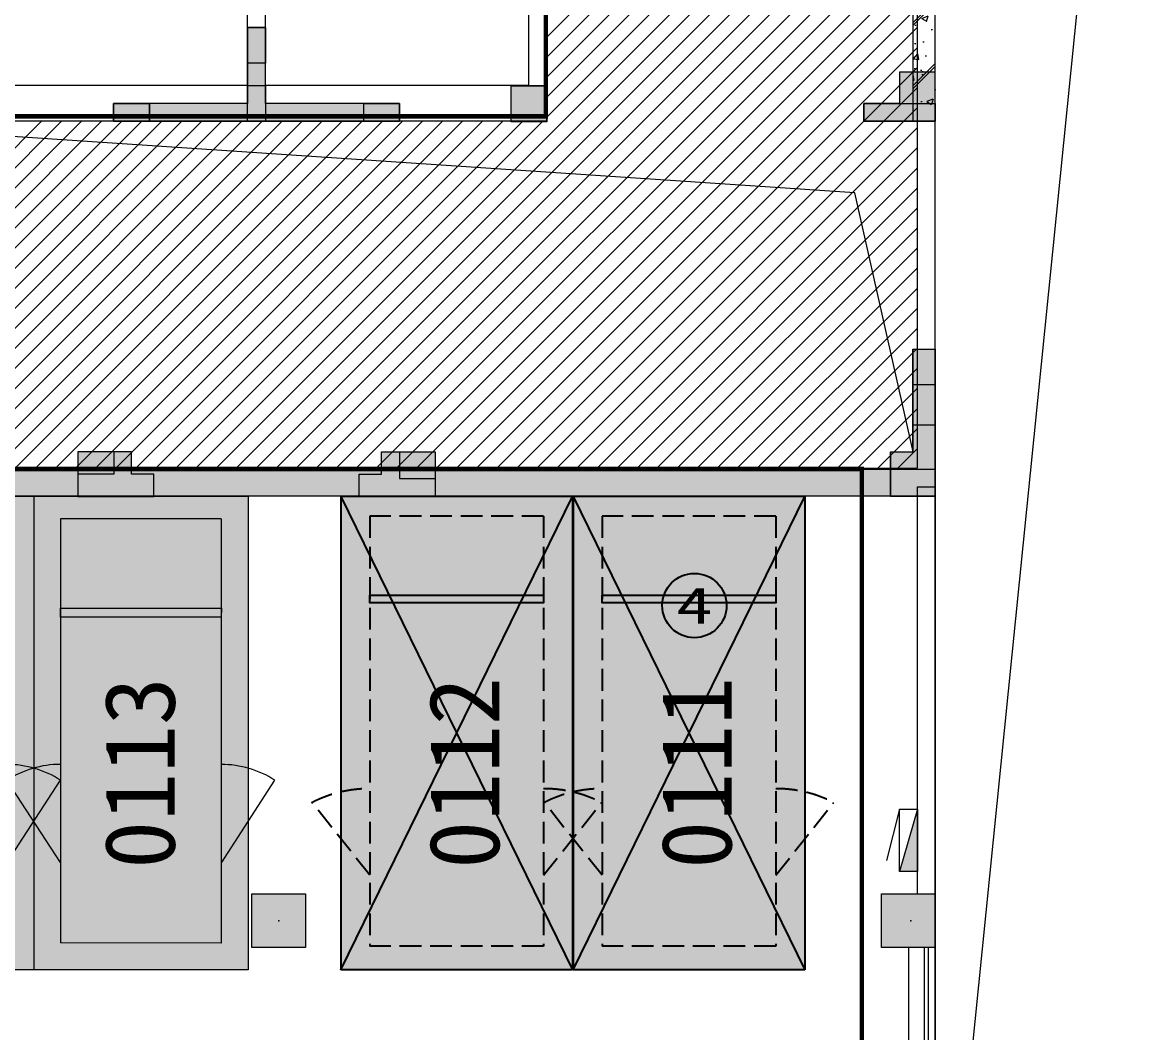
# Model space of a CAD drawing. Extents: x -264757 to 86229, y 4049843 to 4347093.
# Drawn here: x -35163 to -22761, y 4238703 to 4250017 of the extents above; entities that cross this region are included whole.
import ezdxf
from ezdxf.enums import TextEntityAlignment as Align

# ---------------------------------------------------------------- set-up
doc = ezdxf.new("R2010")
doc.units = 0
doc.header["$LTSCALE"] = 1000
doc.header["$MEASUREMENT"] = 0
doc.linetypes.add('AX-01DK-PB01$1$A-001-车位参照B1$0$A-001-车位参照B1$0$A-001-车位参照B1$0$A-H4-001-基本图形$0$A-001-车位B1$0$DASH', pattern=[0.35, 0.25, -0.1])
doc.linetypes.add('DASH', pattern=[0.35, 0.25, -0.1])
for name, color, linetype in [('不利因素4-紧邻行车坡道', 7, 'Continuous'), ('大车位', 7, 'Continuous'), ('普通车位', 7, 'Continuous')]:
    doc.layers.add(name, color=color, linetype=linetype)
doc.layers.add('无关图层', color=8, linetype='Continuous', lineweight=0)
doc.layers.add('车位归属楼栋范围线', color=7, linetype='Continuous', true_color=0x19e6c7)
doc.styles.add('AX-ACK-BIANH1$0$黑体', font='simhei.ttf')
doc.styles.add('黑体', font='simhei.ttf')

# ---------------------------------------------------------------- blocks, each defined once
blk = doc.blocks.new('A$C7e5eb487')
at = {"layer": '普通车位', "true_color": 0xf18f8e}
h = blk.add_hatch(color=11, dxfattribs=at)
h.dxf.hatch_style = 1
h.paths.add_polyline_path([(2400, 0), (2400, -5300), (0, -5300), (0, 0)])
blk = doc.blocks.new('普通车位')
at = {"layer": '无关图层'}
for p, q in [((-2.253, 3.186), (0.077, 3.764)), ((1.352, -1.38), (0.077, 3.764)), ((-1.889, 2.967), (-0.142, 3.4)), ((1.001, -1.21), (-0.142, 3.4)), ((-0.977, -1.958), (-2.253, 3.186)), ((-0.746, -1.643), (-1.889, 2.967)), ((-0.746, -1.643), (1.001, -1.21)), ((-0.977, -1.958), (1.352, -1.38))]:
    blk.add_line(p, q, dxfattribs=at)
for points in [[(0.074, 2.527), (0.879, 1.777)], [(-1.673, 2.094), (-2.033, 1.054)]]:
    blk.add_lwpolyline(points, dxfattribs=at)
blk.add_lwpolyline([(0.76, -0.239), (-0.987, -0.673), (-1.011, -0.575), (0.736, -0.142)], close=True, dxfattribs=at)
for centre, start, end in [((0.074, 2.527), 283.9287, 316.9845), ((-1.673, 2.094), 250.873, 283.9287)]:
    blk.add_arc(centre, 1.1, start, end, dxfattribs=at)
at = {"layer": '普通车位', "xscale": -0.0009999999999999812, "yscale": 0.0009999999999999812, "zscale": 0.0009999999999999812, "rotation": 13.92873520577783}
blk.add_blockref('A$C7e5eb487', (0.077, 3.764), dxfattribs=at)
blk = doc.blocks.new('大车位1')
at = {"layer": '大车位', "true_color": 0xe806f9}
h = blk.add_hatch(color=6, dxfattribs=at)
h.dxf.hatch_style = 1
h.paths.add_polyline_path([(2400, 6000), (2400, 0), (0, 0), (0, 6000)])
at = {"layer": '大车位', "color": 83}
for p, q in [((0, 0), (0, 6000, 0)), ((2400, 6000, 0), (0, 6000, 0)), ((2400, 0), (2400, 6000, 0)), ((2400, 0), (0, 0))]:
    blk.add_line(p, q, dxfattribs=at)
at = {"layer": '大车位', "color": 8, "linetype": 'AX-01DK-PB01$1$A-001-车位参照B1$0$A-001-车位参照B1$0$A-001-车位参照B1$0$A-H4-001-基本图形$0$A-001-车位B1$0$DASH'}
for p, q in [((2100, 5700, 0), (300, 5700, 0)), ((300, 250), (300, 5700, 0)), ((2100, 250), (2100, 5700, 0)), ((2100, 250), (300, 250))]:
    blk.add_line(p, q, dxfattribs=at)
at = {"layer": '大车位', "color": 83, "elevation": 0}
blk.add_lwpolyline([(0, 6000), (2400, 0)], dxfattribs=at)
at = {"layer": '大车位', "color": 83}
blk.add_lwpolyline([(0, 0), (2400, 6000)], dxfattribs=at)
at = {"layer": '大车位', "linetype": 'AX-01DK-PB01$1$A-001-车位参照B1$0$A-001-车位参照B1$0$A-001-车位参照B1$0$A-H4-001-基本图形$0$A-001-车位B1$0$DASH'}
for points in [[(300, 4800), (-300, 3878)], [(2100, 4800), (2700, 3878)]]:
    blk.add_lwpolyline(points, dxfattribs=at)
at = {"layer": '大车位'}
blk.add_lwpolyline([(300, 1250), (2100, 1250), (2100, 1350), (300, 1350)], close=True, dxfattribs=at)
at = {"layer": '大车位', "linetype": 'AX-01DK-PB01$1$A-001-车位参照B1$0$A-001-车位参照B1$0$A-001-车位参照B1$0$A-H4-001-基本图形$0$A-001-车位B1$0$DASH'}
for centre, start, end in [((300, 4800, 0), 236.9443, 270), ((2100, 4800, 0), 270, 303.0557)]:
    blk.add_arc(centre, 1100, start, end, dxfattribs=at)
blk = doc.blocks.new('AX-01DK-PB01$0$A$Ca5f8eab7')
at = {"layer": '大车位', "xscale": 1.081473333332633, "yscale": 0.8833333333330953, "rotation": 270}
blk.add_blockref('大车位1', (0, 2595.558), dxfattribs=at)
blk = doc.blocks.new('20200722.21182971')
at = {"layer": '不利因素4-紧邻行车坡道', "true_color": 0x9591ce}
h = blk.add_hatch(color=193, dxfattribs=at)
h.dxf.hatch_style = 1
edge = h.paths.add_edge_path()
edge.add_arc((360, 360), 360, 0, 360)
at = {"layer": '不利因素4-紧邻行车坡道'}
blk.add_circle((360, 360), 360, dxfattribs=at)
at = {"layer": '不利因素4-紧邻行车坡道', "style": '黑体', "width": 1.390625}
blk.add_text('4', height=407, dxfattribs=at).set_placement((156, 156), (564, 156), align=Align.FIT)
blk = doc.blocks.new('SX-613-PB02-WNC')
at = {"layer": '无关图层'}
h = blk.add_hatch(dxfattribs=at)
h.set_pattern_fill('ARMORED', color=256, scale=100)
h.set_pattern_definition([(50, (0, 0), (717.26, -62.752), [75, -825]), (355, (0, 0), (-138.751, 752.192), [60, -660]), (100.4514, (59.8, -5.2), (578.509, 689.44), [63.74, -701.142]), (46.1842, (0, 200), (1067.241, -165.519), [112.5, -1237.5]), (96.6356, (88.9, 186.2), (934.663, 974.118), [95.61, -1051.713]), (351.1842, (0, 200), (934.662, 974.119), [90, -990]), (21, (100, 150), (596.907, -402.619), [75, -825]), (326, (100, 150), (243.315, 725.15), [60, -660]), (71.4514, (149.74, 116.45), (840.223, 322.53), [63.74, -701.142]), (37.5, (0, 0), (12.1599, 332.8939), [0, -652, 0, -670, 0, -662.5]), (7.5, (0, 0), (263.0695, 394.4117), [0, -382, 0, -637, 0, -252.5]), (327.5, (-223, 0), (533.8224, -22.5549), [0, -250, 0, -780, 0, -1035]), (317.5, (-323, 0), (583.186, 100.105), [0, -325, 0, -518, 0, -735]), (45, (0, 0), (-353.5534, 353.5534), [])])
h.paths.add_polyline_path([(45200, 12550), (44950, 12550), (44950, 4250), (45200, 4250)])
h = blk.add_hatch(color=256, dxfattribs=at)
h.dxf.hatch_style = 1
h.paths.add_polyline_path([(37700, 4450), (37700, 5300), (37500, 5300), (37500, 4450), (36000, 4450), (36000, 4250), (36350, 4250), (36350, 4250), (38850, 4250), (38850, 4250), (39200, 4250), (39200, 4450)])
for points in [[(37500, 5300), (37700, 5300), (37700, 4900), (37500, 4900)], [(44400, 4250), (45200, 4250), (45200, 4800), (44800, 4800), (44800, 4450), (44400, 4450)], [(37700, 4450), (37700, 4450), (37700, 4250), (37500, 4250), (37500, 4450), (37500, 4450), (37500, 4650), (37700, 4650)], [(40850, 4245), (40450, 4245), (40450, 4645), (40850, 4645)], [(36400, 4450), (36400, 4250), (36000, 4250), (36000, 4450)], [(39200, 4450), (39200, 4250), (38800, 4250), (38800, 4450)], [(44950, 1700), (45200, 1700), (45200, 1300), (44950, 1300)], [(45200, 50), (44700, 50), (44700, 550), (44950, 550), (44950, 850), (45200, 850)], [(36451, 50), (36451, 300), (36201, 300), (36201, 550), (36001, 550), (35601, 550), (35601, 50), (36001, 50)], [(38751, 50), (38751, 300), (39001, 300), (39001, 550), (39201, 550), (39601, 550), (39601, 50), (39201, 50)]]:
    blk.add_hatch(color=256, dxfattribs=at).paths.add_polyline_path(points)
h = blk.add_hatch(color=256, dxfattribs=at)
h.dxf.hatch_style = 1
h.paths.add_polyline_path([(44400, 4450), (45200, 4450), (45200, 4250), (44400, 4250)])
h = blk.add_hatch(color=256, dxfattribs=at)
h.dxf.hatch_style = 1
h.paths.add_polyline_path([(44950, 1700), (45200, 1700), (45200, 50), (44700, 50), (44700, 550), (44950, 550)])
h = blk.add_hatch(color=256, dxfattribs=at)
h.dxf.hatch_style = 1
h.paths.add_polyline_path([(36451, 50), (36451, 300), (36201, 300), (36201, 550), (36001, 550), (36001, 300), (35601, 300), (35601, 50), (36001, 50)])
h = blk.add_hatch(color=256, dxfattribs=at)
h.dxf.hatch_style = 1
h.paths.add_polyline_path([(38751, 50), (38751, 300), (39001, 300), (39001, 550), (39201, 550), (39201, 250), (39601, 250), (39601, 50), (39201, 50)])
for points in [[(45200, 12550), (44950, 12550), (44950, 4250), (45200, 4250)], [(36350, 4250), (36350, 4250), (38850, 4250), (38850, 4250), (39200, 4250), (39200, 4450), (37700, 4450), (37700, 5300), (37500, 5300), (37500, 4450), (36000, 4450), (36000, 4250)], [(37500, 5300), (37700, 5300), (37700, 4900), (37500, 4900)], [(44400, 4250), (45200, 4250), (45200, 4800), (44800, 4800), (44800, 4450), (44400, 4450)], [(37700, 4450), (37700, 4450), (37700, 4250), (37500, 4250), (37500, 4450), (37500, 4450), (37500, 4650), (37700, 4650)], [(40850, 4245), (40450, 4245), (40450, 4645), (40850, 4645)], [(36400, 4450), (36400, 4250), (36000, 4250), (36000, 4450)], [(39200, 4450), (39200, 4250), (38800, 4250), (38800, 4450)], [(44400, 4450), (45200, 4450), (45200, 4250), (44400, 4250)], [(44700, 50), (44700, 550), (44950, 550), (44950, 1700), (45200, 1700), (45200, 50)], [(44950, 1700), (45200, 1700), (45200, 1300), (44950, 1300)], [(45200, 50), (44700, 50), (44700, 550), (44950, 550), (44950, 850), (45200, 850)], [(36451, 50), (36451, 300), (36201, 300), (36201, 550), (36001, 550), (36001, 300), (35601, 300), (35601, 50), (36001, 50)], [(36451, 50), (36451, 300), (36201, 300), (36201, 550), (36001, 550), (36001, 550), (35601, 550), (35601, 50), (36001, 50)], [(38751, 50), (38751, 300), (39001, 300), (39001, 550), (39201, 550), (39201, 250), (39601, 250), (39601, 50), (39201, 50)], [(38751, 50), (38751, 300), (39001, 300), (39001, 550), (39201, 550), (39201, 550), (39601, 550), (39601, 50), (39201, 50)]]:
    blk.add_lwpolyline(points, close=True, dxfattribs=at)
blk = doc.blocks.new('PX-03CK-XHS$1$$TWTSYS$00000508')
at = {"layer": '无关图层'}
for p, q in [((-0.5, 0.5), (0.324, 1.224)), ((-0.5, 0.5), (-0.5, -0.5)), ((-0.5, -0.5), (0.5, 0.5)), ((0.5, 0.5), (-0.5, 0.5)), ((0.5, -0.5), (0.5, 0.5)), ((-0.5, -0.5), (0.5, -0.5))]:
    blk.add_line(p, q, dxfattribs=at)
blk.add_solid([(0.5, -0.5), (0.5, 0.5), (-0.5, -0.5)], dxfattribs=at)

msp = doc.modelspace()

# ---------------------------------------------------------------- hatches: boundary and pattern name
at = {"layer": '无关图层'}
h = msp.add_hatch(dxfattribs=at)
h.set_pattern_fill('ARMORED', color=256, scale=100)
h.set_pattern_definition([(50, (-70139.1, 4244658), (717.26, -62.752), [75, -825]), (355, (-70139.1, 4244658), (-138.751, 752.192), [60, -660]), (100.4514, (-70079.3, 4244652.8), (578.509, 689.44), [63.74, -701.142]), (46.1842, (-70139.1, 4244858), (1067.241, -165.519), [112.5, -1237.5]), (96.6356, (-70050.1, 4244844.2), (934.663, 974.118), [95.61, -1051.713]), (351.1842, (-70139.1, 4244858), (934.662, 974.119), [90, -990]), (21, (-70039.1, 4244808), (596.907, -402.619), [75, -825]), (326, (-70039.1, 4244808), (243.315, 725.15), [60, -660]), (71.4514, (-69989.34, 4244774.5), (840.223, 322.53), [63.74, -701.142]), (37.5, (-70139.08, 4244658.02), (12.1599, 332.8939), [0, -652, 0, -670, 0, -662.5]), (7.5, (-70139.1, 4244658.02), (263.0695, 394.4117), [0, -382, 0, -637, 0, -252.5]), (327.5, (-70362.08, 4244658.02), (533.8224, -22.5549), [0, -250, 0, -780, 0, -1035]), (317.5, (-70462.1, 4244658), (583.186, 100.105), [0, -325, 0, -518, 0, -735]), (45, (-70139.1, 4244658), (-353.5534, 353.5534), [])])
h.paths.add_polyline_path([(-24938.9, 4257208), (-25188.9, 4257208), (-25188.9, 4248908), (-24938.7, 4248908)])
h = msp.add_hatch(color=256, dxfattribs=at)
h.dxf.hatch_style = 1
h.paths.add_polyline_path([(-32438.9, 4249107.8), (-32438.9, 4249957.8), (-32638.9, 4249957.8), (-32638.9, 4249107.8), (-34138.9, 4249107.8), (-34138.9, 4248907.8), (-33788.9, 4248907.8), (-33788.9, 4248907.8), (-31288.9, 4248907.8), (-31288.9, 4248907.8), (-30938.9, 4248907.8), (-30938.9, 4249107.8)])
for points in [[(-32638.9, 4249957.8), (-32438.9, 4249957.8), (-32438.9, 4249557.8), (-32638.9, 4249557.8)], [(-25738.7, 4248908), (-24938.7, 4248908), (-24938.7, 4249458), (-25338.7, 4249458), (-25338.7, 4249108), (-25738.7, 4249108)], [(-32439.1, 4249107.8), (-32438.9, 4249107.8), (-32438.9, 4248907.8), (-32638.9, 4248907.8), (-32638.9, 4249107.8), (-32639.1, 4249107.8), (-32638.9, 4249307.8), (-32438.9, 4249307.8)], [(-29289.5, 4248908.1), (-29689.5, 4248908.1), (-29689.5, 4249308.1), (-29289.5, 4249308.1)], [(-33738.9, 4249107.8), (-33738.9, 4248907.8), (-34138.9, 4248907.8), (-34138.9, 4249107.8)], [(-30938.9, 4249107.8), (-30938.9, 4248907.8), (-31338.9, 4248907.8), (-31338.9, 4249107.8)], [(-25188.7, 4246358), (-24938.7, 4246358), (-24938.7, 4245958), (-25188.7, 4245958)], [(-24938.7, 4244708), (-25438.7, 4244708), (-25438.7, 4245208), (-25188.7, 4245208), (-25188.7, 4245508), (-24938.7, 4245508)], [(-33688.2, 4244708), (-33688.2, 4244958), (-33938.2, 4244958), (-33938.2, 4245208), (-34138.2, 4245208), (-34538.2, 4245208), (-34538.2, 4244708), (-34138.2, 4244708)], [(-31388.5, 4244708), (-31388.5, 4244958), (-31138.5, 4244958), (-31138.5, 4245208), (-30938.5, 4245208), (-30538.5, 4245208), (-30538.5, 4244708), (-30938.5, 4244708)], [(-40139.3, 4245014.5), (-40139.3, 4244714.5), (-24939.4, 4244714.4), (-24939.4, 4245014.4)]]:
    msp.add_hatch(color=256, dxfattribs=at).paths.add_polyline_path(points)
h = msp.add_hatch(color=256, dxfattribs=at)
h.dxf.hatch_style = 1
h.paths.add_polyline_path([(-25738.7, 4249108), (-24938.7, 4249108), (-24938.7, 4248908), (-25738.7, 4248908)])
h = msp.add_hatch(color=256, dxfattribs=at)
h.dxf.hatch_style = 1
h.paths.add_polyline_path([(-25188.7, 4246358), (-24938.7, 4246358), (-24938.7, 4244708), (-25438.7, 4244708), (-25438.7, 4245208), (-25188.7, 4245208)])
h = msp.add_hatch(color=256, dxfattribs=at)
h.dxf.hatch_style = 1
h.paths.add_polyline_path([(-33688.2, 4244708), (-33688.2, 4244958), (-33938.2, 4244958), (-33938.2, 4245208), (-34138.2, 4245208), (-34138.2, 4244958), (-34538.2, 4244958), (-34538.2, 4244708), (-34138.2, 4244708)])
h = msp.add_hatch(color=256, dxfattribs=at)
h.dxf.hatch_style = 1
h.paths.add_polyline_path([(-31388.5, 4244708), (-31388.5, 4244958), (-31138.5, 4244958), (-31138.5, 4245208), (-30938.5, 4245208), (-30938.5, 4244908), (-30538.5, 4244908), (-30538.5, 4244708), (-30938.5, 4244708)])
h = msp.add_hatch(color=256, dxfattribs=at)
h.dxf.hatch_style = 1
h.paths.add_polyline_path([(-32589.6, 4240258), (-31989.6, 4240258), (-31989.6, 4239658), (-32589.6, 4239658)])
h = msp.add_hatch(color=256, dxfattribs=at)
h.dxf.hatch_style = 1
h.paths.add_polyline_path([(-25539.6, 4240258.2), (-24939.6, 4240258.2), (-24939.6, 4239658.2), (-25539.6, 4239658.2)])

# ---------------------------------------------------------------- linework, layer by layer
for p, q in [((-24940.2, 4234430.8), (-24939.2, 4267037.2)), ((-24939.2, 4234431.7), (-21643.1, 4267038)), ((-29289.3, 4256908), (-29289.3, 4248908)), ((-25139.4, 4245029.3), (-25139.9, 4256908)), ((-29289.3, 4249850.7), (-25139.8, 4254000.2)), ((-29289.3, 4249626.1), (-25139.7, 4253775.7)), ((-29289.3, 4249401.6), (-25139.7, 4253551.2)), ((-29289.5, 4248908), (-29289.5, 4253408)), ((-29289.3, 4249177.1), (-25139.7, 4253326.7)), ((-29289.3, 4248952.6), (-25139.7, 4253102.2)), ((-32639.3, 4249308), (-32639.3, 4253008)), ((-32439.3, 4249308), (-32439.3, 4253008)), ((-29489.5, 4249308), (-29489.5, 4253008)), ((-32995.9, 4245021.6), (-25139.7, 4252877.7)), ((-32771.1, 4245021.8), (-25139.7, 4252653.2)), ((-32546.4, 4245022), (-25139.7, 4252428.7)), ((-32321.7, 4245022.3), (-25139.7, 4252204.2)), ((-32096.9, 4245022.5), (-25139.7, 4251979.7)), ((-31872.2, 4245022.7), (-25139.7, 4251755.2)), ((-31647.5, 4245022.9), (-25139.7, 4251530.8)), ((-31422.8, 4245023.1), (-25139.6, 4251306.3)), ((-31198, 4245023.4), (-25139.6, 4251081.8)), ((-30973.3, 4245023.6), (-25139.6, 4250857.3)), ((-30748.6, 4245023.8), (-25139.6, 4250632.8)), ((-30523.9, 4245024), (-25139.6, 4250408.3)), ((-30299.1, 4245024.2), (-25139.6, 4250183.8)), ((-30074.4, 4245024.5), (-25139.6, 4249959.3)), ((-29849.7, 4245024.7), (-25139.6, 4249734.8)), ((-29624.9, 4245024.9), (-25139.6, 4249510.3)), ((-32639.3, 4249308), (-35589.7, 4249308)), ((-29489.5, 4249308), (-32439.3, 4249308)), ((-29400.2, 4245025.1), (-25139.6, 4249285.8)), ((-29175.5, 4245025.3), (-25139.6, 4249061.3)), ((-38838.8, 4245015.9), (-34946.6, 4248908)), ((-38614, 4245016.1), (-34722.1, 4248908)), ((-38389.3, 4245016.3), (-34497.6, 4248908)), ((-38164.6, 4245016.5), (-34273.1, 4248908)), ((-37939.8, 4245016.7), (-34048.6, 4248908)), ((-25841.2, 4248107.7), (-37814.5, 4248908)), ((-37715.1, 4245017), (-33824.1, 4248908)), ((-37490.4, 4245017.2), (-33599.5, 4248908)), ((-37265.7, 4245017.4), (-33375, 4248908)), ((-37040.9, 4245017.6), (-33150.5, 4248908)), ((-36816.2, 4245017.8), (-32926, 4248908)), ((-36591.5, 4245018.1), (-32701.5, 4248908)), ((-36366.8, 4245018.3), (-32477, 4248908)), ((-36142, 4245018.5), (-32252.5, 4248908)), ((-35917.3, 4245018.7), (-32028, 4248908)), ((-29289.3, 4248908), (-35789.7, 4248908)), ((-32539.3, 4248908), (-35789.7, 4248908)), ((-35692.6, 4245018.9), (-31803.5, 4248908)), ((-35467.9, 4245019.2), (-31579, 4248908)), ((-35243.1, 4245019.4), (-31354.5, 4248908)), ((-35018.4, 4245019.6), (-31130, 4248908)), ((-34793.7, 4245019.8), (-30905.5, 4248908)), ((-34568.9, 4245020), (-30681, 4248908)), ((-34344.2, 4245020.3), (-30456.5, 4248908)), ((-34119.5, 4245020.5), (-30232, 4248908)), ((-33894.8, 4245020.7), (-30007.4, 4248908)), ((-33670, 4245020.9), (-29782.9, 4248908)), ((-33445.3, 4245021.1), (-29558.4, 4248908)), ((-33220.6, 4245021.4), (-29333.9, 4248908)), ((-29289.5, 4248908), (-32539.3, 4248908)), ((-28950.8, 4245025.6), (-25139.5, 4248836.8)), ((-28726, 4245025.8), (-25139.5, 4248612.3)), ((-28501.3, 4245026), (-25139.5, 4248387.8)), ((-28276.6, 4245026.2), (-25139.5, 4248163.3)), ((-25188.7, 4245208), (-25841.2, 4248107.7)), ((-28051.9, 4245026.4), (-25139.5, 4247938.8)), ((-27827.1, 4245026.7), (-25139.5, 4247714.3)), ((-27602.4, 4245026.9), (-25139.5, 4247489.8)), ((-27377.7, 4245027.1), (-25139.5, 4247265.3)), ((-27153, 4245027.3), (-25139.5, 4247040.8)), ((-26928.2, 4245027.5), (-25139.5, 4246816.3)), ((-26703.5, 4245027.8), (-25139.4, 4246591.8)), ((-26478.8, 4245028), (-25139.4, 4246367.3)), ((-26254, 4245028.2), (-25139.4, 4246142.8)), ((-26029.3, 4245028.4), (-25139.4, 4245918.3)), ((-25804.6, 4245028.6), (-25139.4, 4245693.8)), ((-25579.9, 4245028.9), (-25139.4, 4245469.3)), ((-25355.1, 4245029.1), (-25139.4, 4245244.8)), ((-40239.1, 4245014.5), (-25139.4, 4245029.3)), ((-40139.3, 4245014.5), (-24939.4, 4245014.4)), ((-24939.4, 4245014.4), (-24939.4, 4244714.4)), ((-24939.4, 4244864.4), (-24939.4, 4235263.2)), ((-25139.4, 4240258.2), (-25139.4, 4244814.4)), ((-25139.4, 4244814.4), (-24939.4, 4244814.4)), ((-24939.4, 4240258.2), (-24939.4, 4244814.4)), ((-40139.3, 4244714.5), (-24939.4, 4244714.4)), ((-25139.4, 4240258.2), (-24939.4, 4240258.2)), ((-25238.4, 4239658.7), (-25239.2, 4234431.7)), ((-24938.3, 4239658.7), (-25238.4, 4239658.7)), ((-25063.4, 4239658.7), (-25063.5, 4235573.2)), ((-25013.3, 4239658.7), (-25063.4, 4239658.7)), ((-25013.5, 4235573.2), (-25013.3, 4239658.7)), ((-24939.2, 4234431.7), (-24938.3, 4239658.7))]:
    msp.add_line(p, q, dxfattribs=at)
for points in [[(-24938.9, 4257208), (-25188.9, 4257208), (-25188.9, 4248908), (-24938.7, 4248908)], [(-33788.9, 4248907.8), (-33788.9, 4248907.8), (-31288.9, 4248907.8), (-31288.9, 4248907.8), (-30938.9, 4248907.8), (-30938.9, 4249107.8), (-32438.9, 4249107.8), (-32438.9, 4249957.8), (-32638.9, 4249957.8), (-32638.9, 4249107.8), (-34138.9, 4249107.8), (-34138.9, 4248907.8)], [(-32638.9, 4249957.8), (-32438.9, 4249957.8), (-32438.9, 4249557.8), (-32638.9, 4249557.8)], [(-25738.7, 4248908), (-24938.7, 4248908), (-24938.7, 4249458), (-25338.7, 4249458), (-25338.7, 4249108), (-25738.7, 4249108)], [(-32439.1, 4249107.8), (-32438.9, 4249107.8), (-32438.9, 4248907.8), (-32638.9, 4248907.8), (-32638.9, 4249107.8), (-32639.1, 4249107.8), (-32638.9, 4249307.8), (-32438.9, 4249307.8)], [(-29289.5, 4248908.1), (-29689.5, 4248908.1), (-29689.5, 4249308.1), (-29289.5, 4249308.1)], [(-33738.9, 4249107.8), (-33738.9, 4248907.8), (-34138.9, 4248907.8), (-34138.9, 4249107.8)], [(-30938.9, 4249107.8), (-30938.9, 4248907.8), (-31338.9, 4248907.8), (-31338.9, 4249107.8)], [(-25738.7, 4249108), (-24938.7, 4249108), (-24938.7, 4248908), (-25738.7, 4248908)], [(-25438.7, 4244708), (-25438.7, 4245208), (-25188.7, 4245208), (-25188.7, 4246358), (-24938.7, 4246358), (-24938.7, 4244708)], [(-25188.7, 4246358), (-24938.7, 4246358), (-24938.7, 4245958), (-25188.7, 4245958)], [(-24938.7, 4244708), (-25438.7, 4244708), (-25438.7, 4245208), (-25188.7, 4245208), (-25188.7, 4245508), (-24938.7, 4245508)], [(-33688.2, 4244708), (-33688.2, 4244958), (-33938.2, 4244958), (-33938.2, 4245208), (-34138.2, 4245208), (-34138.2, 4244958), (-34538.2, 4244958), (-34538.2, 4244708), (-34138.2, 4244708)], [(-33688.2, 4244708), (-33688.2, 4244958), (-33938.2, 4244958), (-33938.2, 4245208), (-34138.2, 4245208), (-34138.2, 4245208), (-34538.2, 4245208), (-34538.2, 4244708), (-34138.2, 4244708)], [(-31388.5, 4244708), (-31388.5, 4244958), (-31138.5, 4244958), (-31138.5, 4245208), (-30938.5, 4245208), (-30938.5, 4244908), (-30538.5, 4244908), (-30538.5, 4244708), (-30938.5, 4244708)], [(-31388.5, 4244708), (-31388.5, 4244958), (-31138.5, 4244958), (-31138.5, 4245208), (-30938.5, 4245208), (-30938.5, 4245208), (-30538.5, 4245208), (-30538.5, 4244708), (-30938.5, 4244708)], [(-32589.6, 4240258), (-31989.6, 4240258), (-31989.6, 4239658), (-32589.6, 4239658)], [(-25539.6, 4240258.2), (-24939.6, 4240258.2), (-24939.6, 4239658.2), (-25539.6, 4239658.2)]]:
    msp.add_lwpolyline(points, close=True, dxfattribs=at)
for p in [(-32289.6, 4239958), (-25214.6, 4239958.2)]:
    msp.add_point(p, dxfattribs=at)
at = {"layer": '车位归属楼栋范围线', "linetype": 'DASH', "ltscale": 5, "const_width": 50}
msp.add_lwpolyline([(-70139.7, 4267381.2), (-70139.1, 4257208), (-65588.7, 4257208), (-65588.7, 4248903.3), (-59289.5, 4248908.1), (-59289.5, 4256957.8), (-50789.3, 4256957.8), (-50789.3, 4248903.3), (-44289.5, 4248903.1), (-44289.5, 4256958), (-35789.7, 4256958), (-35789.7, 4248962.9), (-29299.6, 4248962.9), (-29299.6, 4256958), (-24939.5, 4256957.9), (-24967.7, 4278358.5)], dxfattribs=at)
msp.add_lwpolyline([(-88756.2, 4198328), (-43982.8, 4198328), (-43982.8, 4194208), (-40374.5, 4194208), (-40374.5, 4198433.4), (-33056.5, 4198433.4), (-33056.5, 4204787.6), (-29169.3, 4204787.6), (-29169.3, 4234026.6), (-25762.5, 4234026.6), (-25762.4, 4245014.4), (-69839.9, 4245014.4), (-69839.9, 4229878), (-88756.2, 4229878)], close=True, dxfattribs=at)

# ---------------------------------------------------------------- block references
at = {"layer": '大车位', "xscale": -1, "rotation": 90}
for p in [(-28999.5, 4244708.4, 0), (-26399.5, 4244708.4, 0)]:
    msp.add_blockref('AX-01DK-PB01$0$A$Ca5f8eab7', p, dxfattribs=at)
at = {"layer": '无关图层'}
for name, p in [('SX-613-PB02-WNC', (-70139.1, 4244658)), ('20200722.21182971', (-27996.3, 4243126.7, 0))]:
    msp.add_blockref(name, p, dxfattribs=at)
at = {"layer": '无关图层', "xscale": -700, "yscale": 200, "zscale": 700, "rotation": 90}
msp.add_blockref('PX-03CK-XHS$1$$TWTSYS$00000508', (-25239.4, 4240858.2), dxfattribs=at)
at = {"layer": '普通车位', "extrusion": (0, 0, -1), "xscale": -1000.000000000019, "yscale": 1000.00000000002, "zscale": -1000.000000000019, "rotation": 193.9287352057778}
for p in [(36452.5, 4243043.2), (34052.5, 4243043.2)]:
    msp.add_blockref('普通车位', p, dxfattribs=at)

# ---------------------------------------------------------------- texts
at = {"layer": '无关图层', "style": 'AX-ACK-BIANH1$0$黑体'}
for s, p in [('0112', (-29820.5, 4240539.4)), ('0111', (-27220.5, 4240539.4)), ('0113', (-33453.7, 4240539.4, 0))]:
    msp.add_text(s, height=788.61, rotation=90, dxfattribs=at).set_placement(p)

doc.saveas('drawing.dxf')
